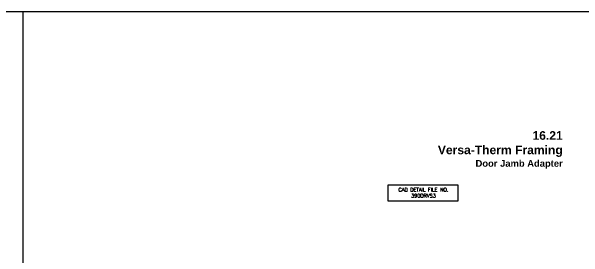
# Model space of a CAD drawing. Extents: x 0 to 139, y 0 to 39.
# Drawn here: x 41.36 to 53.27, y 34.17 to 39.29 of the extents above; entities that cross this region are included whole.
import ezdxf

# ---------------------------------------------------------------- set-up
doc = ezdxf.new("R2010")
doc.units = 0
doc.header["$MEASUREMENT"] = 0
doc.layers.add('R-ANNO-TEXT', color=6, linetype='CONTINUOUS')
doc.layers.add('TITLE', color=7, linetype='CONTINUOUS')
doc.styles.get("Standard").update_dxf_attribs({"font": 'simplex'})

msp = doc.modelspace()

# ---------------------------------------------------------------- linework, layer by layer
at = {"layer": 'R-ANNO-TEXT'}
msp.add_lwpolyline([(49.19901304402303, 35.68477408292482), (50.65049298701827, 35.68477408292482), (50.65049298701827, 35.34271124342088), (49.19901304402303, 35.34271124342088)], close=True, dxfattribs=at)
at = {"layer": 'TITLE'}
for p, q in [((5.000000000000028, 39.28717334030065), (133.6580004981786, 39.28717334030071)), ((41.59740014945358, 39.28717334030068), (41.59740014945358, 14.62895019504157))]:
    msp.add_line(p, q, dxfattribs=at)

# ---------------------------------------------------------------- texts
at = {"layer": 'R-ANNO-TEXT', "insert": (49.93569530584982, 35.61919133174101), "char_height": 0.075, "width": 1.875, "attachment_point": 2}
msp.add_mtext('CAD DETAIL FILE NO.\\P390DRVS3', dxfattribs=at)
at = {"layer": 'TITLE', "insert": (52.83405737812225, 36.79904769183909, 6.210692218000771), "char_height": 0.18, "width": 7.44, "attachment_point": 3}
msp.add_mtext('{\\fArial|b1|i0|c0|p34;16.21\\PVersa-Therm Framing\\P\\H0.7778x;Door Jamb Adapter}', dxfattribs=at)

doc.saveas('drawing.dxf')
